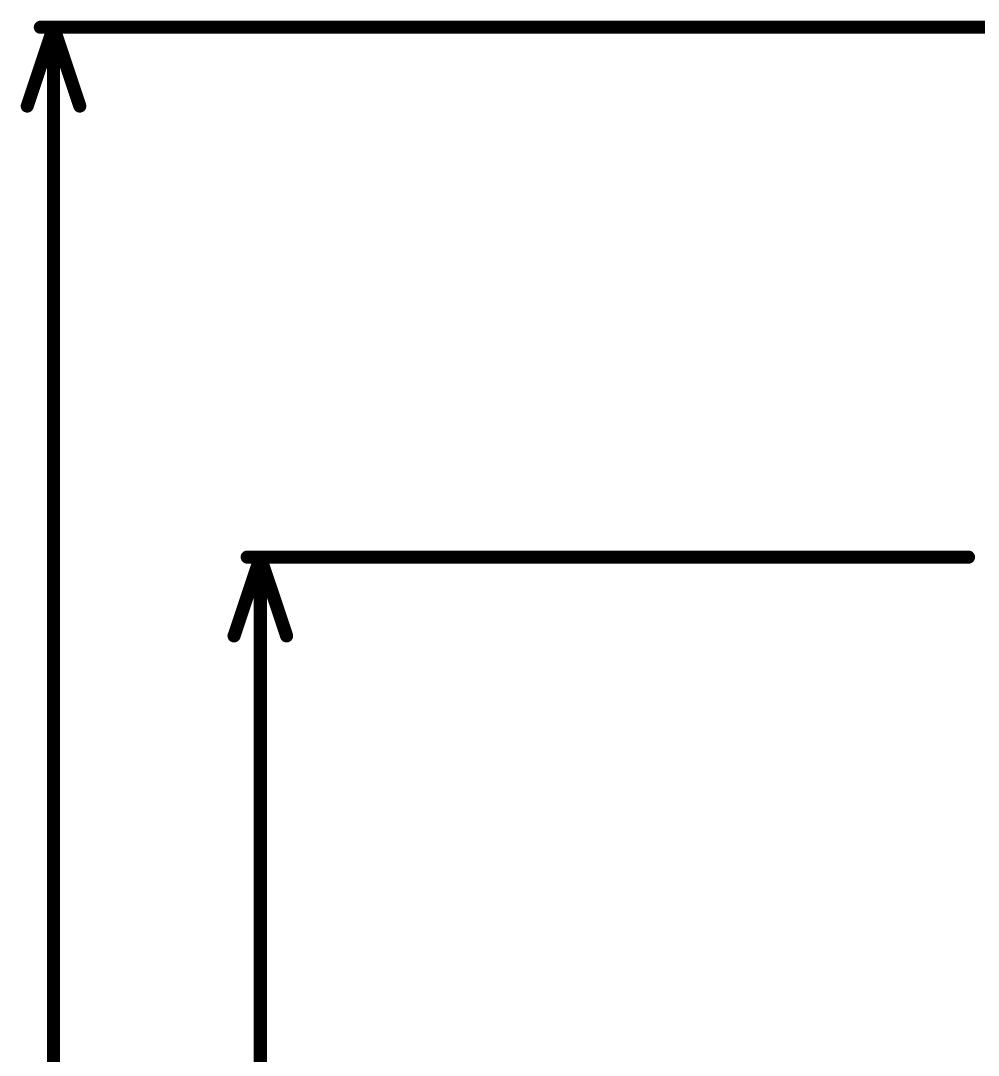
# Model space of a CAD drawing. Header units: millimetres. Extents: x 4 to 123, y 21 to 97.
# Drawn here: x 4.76 to 23.29, y 61.51 to 81.53 of the extents above; entities that cross this region are included whole.
import ezdxf

# ---------------------------------------------------------------- set-up
doc = ezdxf.new("R2010")
doc.units = ezdxf.units.MM
doc.layers.add('Mechanical9', color=56, linetype='Continuous')

msp = doc.modelspace()

# ---------------------------------------------------------------- linework, layer by layer
at = {"layer": 'Mechanical9', "const_width": 0.254}
for points in [[(4.892, 79.876), (5.4, 81.4)], [(5.146, 81.4), (28.4, 81.4)], [(5.4, 55.899), (5.4, 81.4)], [(5.4, 81.4), (5.908, 79.876)], [(8.892, 69.626), (9.4, 71.15)], [(9.146, 71.15), (23.096, 71.15)], [(9.4, 53.523), (9.4, 71.15)], [(9.4, 71.15), (9.908, 69.626)]]:
    msp.add_lwpolyline(points, dxfattribs=at)
at = {"layer": 'Mechanical9', "const_width": 0.127}
for points in [[(5.082, 81.4, 1), (5.209, 81.4, 1)], [(5.336, 81.4, 1), (5.463, 81.4, 1)], [(5.336, 81.4, 1), (5.463, 81.4, 1)], [(5.336, 81.4, 1), (5.463, 81.4, 1)], [(4.828, 79.876, 1), (4.955, 79.876, 1)], [(5.844, 79.876, 1), (5.971, 79.876, 1)], [(9.082, 71.15, 1), (9.209, 71.15, 1)], [(9.336, 71.15, 1), (9.463, 71.15, 1)], [(9.336, 71.15, 1), (9.463, 71.15, 1)], [(9.336, 71.15, 1), (9.463, 71.15, 1)], [(23.033, 71.15, 1), (23.16, 71.15, 1)], [(8.828, 69.626, 1), (8.955, 69.626, 1)], [(9.844, 69.626, 1), (9.971, 69.626, 1)]]:
    msp.add_lwpolyline(points, format="xyb", close=True, dxfattribs=at)

doc.saveas('drawing.dxf')
